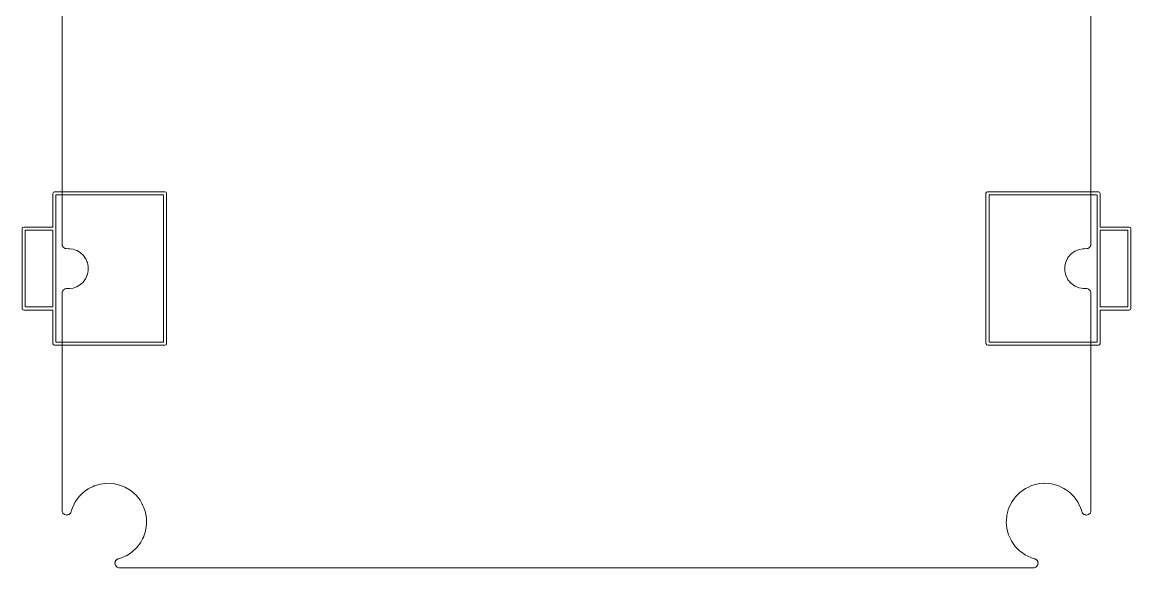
# Model space of a CAD drawing. Extents: x 252.9 to 289.1, y 157.4 to 202.9.
# Drawn here: x 252.95 to 289.05, y 157.45 to 175.23 of the extents above; entities that cross this region are included whole.
import ezdxf

# ---------------------------------------------------------------- set-up
doc = ezdxf.new("R2010")
doc.units = 0
doc.layers.add('BLACK', color=7, linetype='CONTINUOUS', lineweight=5, true_color=0xffffff)

msp = doc.modelspace()

# ---------------------------------------------------------------- linework, layer by layer
at = {"layer": 'BLACK', "linetype": 'CONTINUOUS'}
for p, q in [((287.75, 192.40157), (287.75, 167.99844)), ((254.25, 167.99844), (254.25, 186.815)), ((253.95, 169.65), (253.964645, 169.685355)), ((253.964645, 169.685355), (254, 169.7)), ((254, 169.7), (257.6, 169.7)), ((257.6, 169.7), (257.635355, 169.685355)), ((257.635355, 169.685355), (257.65, 169.65)), ((284.333447, 169.655913), (284.348092, 169.691268)), ((284.348092, 169.691268), (284.383447, 169.705913)), ((284.383447, 169.705913), (287.983447, 169.705913)), ((288, 169.7), (288.035355, 169.685355)), ((288.035355, 169.685355), (288.05, 169.65)), ((253.95, 168.55), (253.95, 169.65)), ((254.05, 169.6), (254.05, 164.8)), ((257.55, 169.6), (254.05, 169.6)), ((257.55, 164.8), (257.55, 169.6)), ((257.65, 169.65), (257.65, 164.75)), ((284.333447, 164.755913), (284.333447, 169.655913)), ((284.433447, 169.605913), (284.433447, 164.805913)), ((287.933447, 169.605913), (284.433447, 169.605913)), ((287.95, 164.8), (287.95, 169.6)), ((288.05, 169.65), (288.05, 168.55)), ((254.25, 167.99844), (254.25, 168.90001)), ((287.75, 168.90001), (287.75, 167.99844)), ((252.95, 168.5), (252.964645, 168.535355)), ((252.95, 165.9), (252.95, 168.5)), ((252.964645, 168.535355), (253, 168.55)), ((253, 168.55), (253.95, 168.55)), ((253.05, 168.45), (253.05, 167.82271)), ((253.95, 168.45), (253.05, 168.45)), ((253.95, 165.95), (253.95, 168.45)), ((288.05, 168.55), (289, 168.55)), ((288.05, 168.45), (288.05, 165.95)), ((288.95, 168.45), (288.05, 168.45)), ((288.95, 167.82271), (288.95, 168.45)), ((289, 168.55), (289.035355, 168.535355)), ((289.035355, 168.535355), (289.05, 168.5)), ((289.05, 168.5), (289.05, 165.9)), ((254.254534, 167.981517), (254.25, 167.99844)), ((254.254534, 167.981517), (254.25, 167.99844)), ((254.256133, 167.955987), (254.254534, 167.981517)), ((254.256133, 167.955987), (254.254534, 167.981517)), ((254.266166, 167.938106), (254.256133, 167.955987)), ((254.266166, 167.938106), (254.256133, 167.955987)), ((254.270096, 167.92344), (254.266166, 167.938106)), ((254.270096, 167.92344), (254.266166, 167.938106)), ((254.279893, 167.913642), (254.270096, 167.92344)), ((254.279893, 167.913642), (254.270096, 167.92344)), ((254.2888, 167.89777), (254.279893, 167.913642)), ((254.2888, 167.89777), (254.279893, 167.913642)), ((254.312013, 167.881522), (254.2888, 167.89777)), ((254.312013, 167.881522), (254.2888, 167.89777)), ((254.325, 167.868536), (254.312013, 167.881522)), ((254.325, 167.868536), (254.312013, 167.881522)), ((254.334021, 167.866118), (254.325, 167.868536)), ((254.334021, 167.866118), (254.325, 167.868536)), ((254.343491, 167.859491), (254.334021, 167.866118)), ((254.343491, 167.859491), (254.334021, 167.866118)), ((287.665978, 167.866118), (287.656509, 167.859491)), ((287.665978, 167.866118), (287.656509, 167.859491)), ((287.675, 167.868536), (287.665978, 167.866118)), ((287.675, 167.868536), (287.665978, 167.866118)), ((287.687986, 167.881522), (287.675, 167.868536)), ((287.687986, 167.881522), (287.675, 167.868536)), ((287.7112, 167.89777), (287.687986, 167.881522)), ((287.7112, 167.89777), (287.687986, 167.881522)), ((287.720106, 167.913642), (287.7112, 167.89777)), ((287.720106, 167.913642), (287.7112, 167.89777)), ((287.729904, 167.92344), (287.720106, 167.913642)), ((287.729904, 167.92344), (287.720106, 167.913642)), ((287.733833, 167.938106), (287.729904, 167.92344)), ((287.733833, 167.938106), (287.729904, 167.92344)), ((287.743867, 167.955987), (287.733833, 167.938106)), ((287.743867, 167.955987), (287.733833, 167.938106)), ((287.745465, 167.981517), (287.743867, 167.955987)), ((287.745465, 167.981517), (287.743867, 167.955987)), ((287.75, 167.99844), (287.745465, 167.981517)), ((287.75, 167.99844), (287.745465, 167.981517)), ((253.05, 167.82271), (253.05, 166.577289)), ((253.05, 167.681289), (253.05, 167.25)), ((254.382573, 167.853109), (254.343491, 167.859491)), ((254.382573, 167.853109), (254.343491, 167.859491)), ((254.4, 167.84844), (254.382573, 167.853109)), ((254.4, 167.84844), (254.382573, 167.853109)), ((254.404229, 167.849573), (254.4, 167.84844)), ((254.404229, 167.849573), (254.4, 167.84844)), ((254.409375, 167.848733), (254.404229, 167.849573)), ((254.409375, 167.848733), (254.404229, 167.849573)), ((254.464077, 167.852117), (254.409375, 167.848733)), ((254.464077, 167.852117), (254.409375, 167.848733)), ((254.47325, 167.84966), (254.464077, 167.852117)), ((254.47325, 167.84966), (254.464077, 167.852117)), ((254.498168, 167.84966), (254.47325, 167.84966)), ((254.498168, 167.84966), (254.47325, 167.84966)), ((254.607658, 167.834049), (254.498168, 167.84966)), ((254.607658, 167.834049), (254.498168, 167.84966)), ((254.721001, 167.793214), (254.607658, 167.834049)), ((254.721001, 167.793214), (254.607658, 167.834049)), ((254.72449, 167.789726), (254.721001, 167.793214)), ((254.72449, 167.789726), (254.721001, 167.793214)), ((254.737144, 167.786335), (254.72449, 167.789726)), ((254.737144, 167.786335), (254.72449, 167.789726)), ((254.846465, 167.719317), (254.737144, 167.786335)), ((254.846465, 167.719317), (254.737144, 167.786335)), ((254.943522, 167.628147), (254.846465, 167.719317)), ((254.943522, 167.628147), (254.846465, 167.719317)), ((255.011191, 167.531841), (254.943522, 167.628147)), ((255.011191, 167.531841), (254.943522, 167.628147)), ((255.013116, 167.52466), (255.011191, 167.531841)), ((255.013116, 167.52466), (255.011191, 167.531841)), ((255.02122, 167.516555), (255.013116, 167.52466)), ((255.02122, 167.516555), (255.013116, 167.52466)), ((255.06958, 167.404778), (255.02122, 167.516555)), ((255.06958, 167.404778), (255.02122, 167.516555)), ((286.984599, 167.522365), (286.935536, 167.424976)), ((286.984599, 167.522365), (286.935536, 167.424976)), ((286.986894, 167.52466), (286.984599, 167.522365)), ((286.986894, 167.52466), (286.984599, 167.522365)), ((286.988187, 167.529488), (286.986894, 167.52466)), ((286.988187, 167.529488), (286.986894, 167.52466)), ((287.003794, 167.560466), (286.988187, 167.529488)), ((287.003794, 167.560466), (286.988187, 167.529488)), ((287.097862, 167.672148), (287.003794, 167.560466)), ((287.097862, 167.672148), (287.003794, 167.560466)), ((287.104888, 167.679174), (287.097862, 167.672148)), ((287.104888, 167.679174), (287.097862, 167.672148)), ((287.224376, 167.767668), (287.104888, 167.679174)), ((287.224376, 167.767668), (287.104888, 167.679174)), ((287.364458, 167.827576), (287.224376, 167.767668)), ((287.364458, 167.827576), (287.224376, 167.767668)), ((287.492499, 167.84966), (287.364458, 167.827576)), ((287.492499, 167.84966), (287.364458, 167.827576)), ((287.52676, 167.84966), (287.492499, 167.84966)), ((287.52676, 167.84966), (287.492499, 167.84966)), ((287.536003, 167.852136), (287.52676, 167.84966)), ((287.536003, 167.852136), (287.52676, 167.84966)), ((287.590625, 167.848733), (287.536003, 167.852136)), ((287.590625, 167.848733), (287.536003, 167.852136)), ((287.595479, 167.849525), (287.590625, 167.848733)), ((287.595479, 167.849525), (287.590625, 167.848733)), ((287.59942, 167.84847), (287.595479, 167.849525)), ((287.59942, 167.84847), (287.595479, 167.849525)), ((287.599654, 167.848532), (287.59942, 167.84847)), ((287.599654, 167.848532), (287.59942, 167.84847)), ((287.6, 167.84844), (287.599654, 167.848532)), ((287.6, 167.84844), (287.599654, 167.848532)), ((287.617426, 167.853109), (287.6, 167.84844)), ((287.617426, 167.853109), (287.6, 167.84844)), ((287.656509, 167.859491), (287.617426, 167.853109)), ((287.656509, 167.859491), (287.617426, 167.853109)), ((288.95, 166.577289), (288.95, 167.82271)), ((288.95, 167.25), (288.95, 167.681289)), ((253.05, 167.15), (253.05, 166.71871)), ((255.069586, 167.40476), (255.06958, 167.404778)), ((255.069586, 167.40476), (255.06958, 167.404778)), ((255.069591, 167.404754), (255.069586, 167.40476)), ((255.069591, 167.404754), (255.069586, 167.40476)), ((255.072956, 167.396978), (255.069591, 167.404754)), ((255.072956, 167.396978), (255.069591, 167.404754)), ((255.099955, 167.266581), (255.072956, 167.396978)), ((255.099955, 167.266581), (255.072956, 167.396978)), ((255.099951, 167.133419), (255.1, 167.2)), ((255.099951, 167.133419), (255.1, 167.2)), ((255.100003, 167.200017), (255.099955, 167.266581)), ((255.100003, 167.200017), (255.099955, 167.266581)), ((255.1, 167.2), (255.100003, 167.200017)), ((255.1, 167.2), (255.100003, 167.200017)), ((286.934184, 167.419934), (286.90002, 167.276177)), ((286.934184, 167.419934), (286.90002, 167.276177)), ((286.90002, 167.276177), (286.90002, 167.123823)), ((286.90002, 167.276177), (286.90002, 167.123823)), ((286.935536, 167.424976), (286.934184, 167.419934)), ((286.935536, 167.424976), (286.934184, 167.419934)), ((288.95, 166.71871), (288.95, 167.15)), ((254.943519, 166.771856), (255.010854, 166.867686)), ((254.943519, 166.771856), (255.010854, 166.867686)), ((255.010854, 166.867686), (255.012726, 166.87467)), ((255.010854, 166.867686), (255.012726, 166.87467)), ((255.012726, 166.87467), (255.020998, 166.882942)), ((255.012726, 166.87467), (255.020998, 166.882942)), ((255.020998, 166.882942), (255.069581, 166.995234)), ((255.020998, 166.882942), (255.069581, 166.995234)), ((255.069581, 166.995234), (255.069586, 166.99525)), ((255.069581, 166.995234), (255.069586, 166.99525)), ((255.069586, 166.99525), (255.06959, 166.995254)), ((255.069586, 166.99525), (255.06959, 166.995254)), ((255.06959, 166.995254), (255.072952, 167.003024)), ((255.06959, 166.995254), (255.072952, 167.003024)), ((255.072952, 167.003024), (255.099951, 167.133419)), ((255.072952, 167.003024), (255.099951, 167.133419)), ((286.90002, 167.123823), (286.934184, 166.980065)), ((286.90002, 167.123823), (286.934184, 166.980065)), ((286.934184, 166.980065), (286.935536, 166.975023)), ((286.934184, 166.980065), (286.935536, 166.975023)), ((286.935536, 166.975023), (286.984883, 166.87707)), ((286.935536, 166.975023), (286.984883, 166.87707)), ((286.984883, 166.87707), (286.987284, 166.87467)), ((286.984883, 166.87707), (286.987284, 166.87467)), ((286.987284, 166.87467), (286.988637, 166.869619)), ((286.987284, 166.87467), (286.988637, 166.869619)), ((286.988637, 166.869619), (287.003794, 166.839534)), ((286.988637, 166.869619), (287.003794, 166.839534)), ((287.003794, 166.839534), (287.097382, 166.728421)), ((287.003794, 166.839534), (287.097382, 166.728421)), ((253.05, 166.577289), (253.05, 165.95)), ((254.254535, 166.418495), (254.256133, 166.444013)), ((254.254535, 166.418495), (254.256133, 166.444013)), ((254.256133, 166.444013), (254.266161, 166.461884)), ((254.256133, 166.444013), (254.266161, 166.461884)), ((254.266161, 166.461884), (254.270096, 166.47657)), ((254.266161, 166.461884), (254.270096, 166.47657)), ((254.270096, 166.47657), (254.279906, 166.48638)), ((254.270096, 166.47657), (254.279906, 166.48638)), ((254.279906, 166.48638), (254.2888, 166.50223)), ((254.279906, 166.48638), (254.2888, 166.50223)), ((254.2888, 166.50223), (254.31198, 166.518454)), ((254.2888, 166.50223), (254.31198, 166.518454)), ((254.31198, 166.518454), (254.325, 166.531474)), ((254.31198, 166.518454), (254.325, 166.531474)), ((254.325, 166.531474), (254.334044, 166.533897)), ((254.325, 166.531474), (254.334044, 166.533897)), ((254.334044, 166.533897), (254.343491, 166.540509)), ((254.334044, 166.533897), (254.343491, 166.540509)), ((254.343491, 166.540509), (254.382478, 166.546875)), ((254.343491, 166.540509), (254.382478, 166.546875)), ((254.382478, 166.546875), (254.4, 166.55157)), ((254.382478, 166.546875), (254.4, 166.55157)), ((254.4, 166.55157), (254.404252, 166.55043)), ((254.4, 166.55157), (254.404252, 166.55043)), ((254.404252, 166.55043), (254.409375, 166.551267)), ((254.404252, 166.55043), (254.409375, 166.551267)), ((254.409375, 166.551267), (254.409375, 166.551271)), ((254.409375, 166.551271), (254.435249, 166.54967)), ((254.409375, 166.551267), (254.409375, 166.551271)), ((254.409375, 166.551271), (254.435249, 166.54967)), ((254.435249, 166.54967), (254.49344, 166.54967)), ((254.435249, 166.54967), (254.49344, 166.54967)), ((254.49344, 166.54967), (254.607657, 166.565955)), ((254.49344, 166.54967), (254.607657, 166.565955)), ((254.607657, 166.565955), (254.720991, 166.606785)), ((254.607657, 166.565955), (254.720991, 166.606785)), ((254.720991, 166.606785), (254.72449, 166.610284)), ((254.720991, 166.606785), (254.72449, 166.610284)), ((254.72449, 166.610284), (254.737161, 166.613679)), ((254.72449, 166.610284), (254.737161, 166.613679)), ((254.737161, 166.613679), (254.846462, 166.680686)), ((254.737161, 166.613679), (254.846462, 166.680686)), ((254.846462, 166.680686), (254.943519, 166.771856)), ((254.846462, 166.680686), (254.943519, 166.771856)), ((287.097382, 166.728421), (287.105235, 166.720568)), ((287.097382, 166.728421), (287.105235, 166.720568)), ((287.105235, 166.720568), (287.224376, 166.632332)), ((287.105235, 166.720568), (287.224376, 166.632332)), ((287.224376, 166.632332), (287.364458, 166.572424)), ((287.224376, 166.632332), (287.364458, 166.572424)), ((287.364458, 166.572424), (287.496384, 166.54967)), ((287.364458, 166.572424), (287.496384, 166.54967)), ((287.496384, 166.54967), (287.564998, 166.54967)), ((287.496384, 166.54967), (287.564998, 166.54967)), ((287.564998, 166.54967), (287.590625, 166.551267)), ((287.564998, 166.54967), (287.590625, 166.551267)), ((287.590625, 166.551267), (287.595479, 166.550474)), ((287.590625, 166.551267), (287.595479, 166.550474)), ((287.595479, 166.550474), (287.59942, 166.55153)), ((287.595479, 166.550474), (287.59942, 166.55153)), ((287.59942, 166.55153), (287.599635, 166.551472)), ((287.59942, 166.55153), (287.599635, 166.551472)), ((287.599635, 166.551472), (287.6, 166.55157)), ((287.599635, 166.551472), (287.6, 166.55157)), ((287.6, 166.55157), (287.617521, 166.546875)), ((287.6, 166.55157), (287.617521, 166.546875)), ((287.617521, 166.546875), (287.656509, 166.540509)), ((287.617521, 166.546875), (287.656509, 166.540509)), ((287.656509, 166.540509), (287.665955, 166.533897)), ((287.656509, 166.540509), (287.665955, 166.533897)), ((287.665955, 166.533897), (287.675, 166.531474)), ((287.665955, 166.533897), (287.675, 166.531474)), ((287.675, 166.531474), (287.688019, 166.518454)), ((287.675, 166.531474), (287.688019, 166.518454)), ((287.688019, 166.518454), (287.7112, 166.50223)), ((287.688019, 166.518454), (287.7112, 166.50223)), ((287.7112, 166.50223), (287.720093, 166.48638)), ((287.7112, 166.50223), (287.720093, 166.48638)), ((287.720093, 166.48638), (287.729904, 166.47657)), ((287.720093, 166.48638), (287.729904, 166.47657)), ((287.729904, 166.47657), (287.733838, 166.461884)), ((287.729904, 166.47657), (287.733838, 166.461884)), ((287.733838, 166.461884), (287.743867, 166.444013)), ((287.733838, 166.461884), (287.743867, 166.444013)), ((287.743867, 166.444013), (287.745464, 166.418495)), ((287.743867, 166.444013), (287.745464, 166.418495)), ((288.95, 165.95), (288.95, 166.577289)), ((254.25, 166.40157), (254.254535, 166.418495)), ((254.25, 166.40157), (254.254535, 166.418495)), ((254.25, 165.5), (254.25, 166.40157)), ((254.25, 159.32081), (254.25, 166.40157)), ((287.745464, 166.418495), (287.75, 166.40157)), ((287.745464, 166.418495), (287.75, 166.40157)), ((287.75, 166.40157), (287.75, 165.5)), ((287.75, 166.40157), (287.75, 159.32081)), ((252.964645, 165.864645), (252.95, 165.9)), ((253, 165.85), (252.964645, 165.864645)), ((253.95, 165.85), (253, 165.85)), ((253.05, 165.95), (253.95, 165.95)), ((253.95, 164.75), (253.95, 165.85)), ((288.05, 165.95), (288.95, 165.95)), ((289, 165.85), (288.05, 165.85)), ((288.05, 165.85), (288.05, 164.75)), ((289.035355, 165.864645), (289, 165.85)), ((289.05, 165.9), (289.035355, 165.864645)), ((253.964645, 164.714645), (253.95, 164.75)), ((254, 164.7), (253.964645, 164.714645)), ((257.6, 164.7), (254, 164.7)), ((254.05, 164.8), (257.55, 164.8)), ((257.635355, 164.714645), (257.6, 164.7)), ((257.65, 164.75), (257.635355, 164.714645)), ((284.348092, 164.720558), (284.333447, 164.755913)), ((284.383447, 164.705913), (284.348092, 164.720558)), ((284.364645, 164.714645), (284.35, 164.75)), ((284.4, 164.7), (284.364645, 164.714645)), ((288, 164.7), (284.4, 164.7)), ((284.45, 164.8), (287.95, 164.8)), ((288.035355, 164.714645), (288, 164.7)), ((288.05, 164.75), (288.035355, 164.714645)), ((254.25, 159.32081), (254.25, 163.6)), ((287.75, 163.6), (287.75, 159.32081)), ((255.06953, 160.000607), (254.931193, 159.90046)), ((255.07449, 160.001936), (255.06953, 160.000607)), ((255.082681, 160.010127), (255.07449, 160.001936)), ((255.102756, 160.02466), (255.082681, 160.010127)), ((255.265973, 160.105034), (255.102756, 160.02466)), ((255.27449, 160.107316), (255.265973, 160.105034)), ((255.278256, 160.111082), (255.27449, 160.107316)), ((255.292767, 160.118228), (255.278256, 160.111082)), ((255.495812, 160.178498), (255.292767, 160.118228)), ((255.706101, 160.203751), (255.495812, 160.178498)), ((255.917642, 160.193267), (255.706101, 160.203751)), ((256.122751, 160.147714), (255.917642, 160.193267)), ((256.12449, 160.145976), (256.122751, 160.147714)), ((256.134015, 160.143423), (256.12449, 160.145976)), ((256.300375, 160.07551), (256.134015, 160.143423)), ((256.30611, 160.069776), (256.300375, 160.07551)), ((256.318308, 160.066507), (256.30611, 160.069776)), ((256.32449, 160.060326), (256.318308, 160.066507)), ((256.337149, 160.056933), (256.32449, 160.060326)), ((256.500325, 159.955401), (256.337149, 160.056933)), ((256.515205, 159.9422), (256.500325, 159.955401)), ((256.52449, 159.932916), (256.515205, 159.9422)), ((256.526182, 159.932462), (256.52449, 159.932916)), ((256.658767, 159.814847), (256.526182, 159.932462)), ((285.472563, 159.931585), (285.443194, 159.910998)), ((285.472563, 159.931585), (285.443194, 159.910998)), ((285.47443, 159.932086), (285.472563, 159.931585)), ((285.47443, 159.932086), (285.472563, 159.931585)), ((285.477132, 159.934788), (285.47443, 159.932086)), ((285.477132, 159.934788), (285.47443, 159.932086)), ((285.62176, 160.036171), (285.477132, 159.934788)), ((285.62176, 160.036171), (285.477132, 159.934788)), ((285.669207, 160.058356), (285.62176, 160.036171)), ((285.669207, 160.058356), (285.62176, 160.036171)), ((285.67443, 160.059756), (285.669207, 160.058356)), ((285.67443, 160.059756), (285.669207, 160.058356)), ((285.676388, 160.061714), (285.67443, 160.059756)), ((285.676388, 160.061714), (285.67443, 160.059756)), ((285.693279, 160.069612), (285.676388, 160.061714)), ((285.693279, 160.069612), (285.676388, 160.061714)), ((285.69389, 160.069776), (285.693279, 160.069612)), ((285.69389, 160.069776), (285.693279, 160.069612)), ((285.694118, 160.070004), (285.69389, 160.069776)), ((285.694118, 160.070004), (285.69389, 160.069776)), ((285.819301, 160.128538), (285.694118, 160.070004)), ((285.819301, 160.128538), (285.694118, 160.070004)), ((286.029851, 160.185309), (285.819301, 160.128538)), ((286.029851, 160.185309), (285.819301, 160.128538)), ((286.195479, 160.200148), (286.029851, 160.185309)), ((286.195479, 160.200148), (286.029851, 160.185309)), ((286.19943, 160.19909), (286.195479, 160.200148)), ((286.19943, 160.19909), (286.195479, 160.200148)), ((286.207349, 160.201212), (286.19943, 160.19909)), ((286.207349, 160.201212), (286.19943, 160.19909)), ((286.24705, 160.204769), (286.207349, 160.201212)), ((286.24705, 160.204769), (286.207349, 160.201212)), ((286.464338, 160.18633), (286.24705, 160.204769)), ((286.464338, 160.18633), (286.24705, 160.204769)), ((286.675152, 160.13055), (286.464338, 160.18633)), ((286.675152, 160.13055), (286.464338, 160.18633)), ((286.724422, 160.107793), (286.675152, 160.13055)), ((286.724422, 160.107793), (286.675152, 160.13055)), ((286.72443, 160.107786), (286.724422, 160.107793)), ((286.72443, 160.107786), (286.724422, 160.107793)), ((286.724452, 160.10778), (286.72443, 160.107786)), ((286.724452, 160.10778), (286.72443, 160.107786)), ((286.805591, 160.070304), (286.724452, 160.10778)), ((286.805591, 160.070304), (286.724452, 160.10778)), ((286.80612, 160.069776), (286.805591, 160.070304)), ((286.80612, 160.069776), (286.805591, 160.070304)), ((286.807587, 160.069382), (286.80612, 160.069776)), ((286.807587, 160.069382), (286.80612, 160.069776)), ((286.873126, 160.039113), (286.807587, 160.069382)), ((286.873126, 160.039113), (286.807587, 160.069382)), ((286.921548, 160.005507), (286.873126, 160.039113)), ((286.921548, 160.005507), (286.873126, 160.039113)), ((286.92443, 160.002626), (286.921548, 160.005507)), ((286.92443, 160.002626), (286.921548, 160.005507)), ((286.926499, 160.002071), (286.92443, 160.002626)), ((286.926499, 160.002071), (286.92443, 160.002626)), ((287.052278, 159.914781), (286.926499, 160.002071)), ((287.052278, 159.914781), (286.926499, 160.002071)), ((254.662309, 159.575097), (254.641147, 159.529806)), ((254.763217, 159.720673), (254.662309, 159.575097)), ((254.767224, 159.72468), (254.763217, 159.720673)), ((254.767998, 159.72757), (254.767224, 159.72468)), ((254.782969, 159.749168), (254.767998, 159.72757)), ((254.931193, 159.90046), (254.782969, 159.749168)), ((256.791306, 159.649642), (256.658767, 159.814847)), ((256.859757, 159.526427), (256.791306, 159.649642)), ((285.163825, 159.578232), (285.141101, 159.529633)), ((285.163825, 159.578232), (285.141101, 159.529633)), ((285.264719, 159.722165), (285.163825, 159.578232)), ((285.264719, 159.722165), (285.163825, 159.578232)), ((285.267234, 159.72468), (285.264719, 159.722165)), ((285.267234, 159.72468), (285.264719, 159.722165)), ((285.267699, 159.726416), (285.267234, 159.72468)), ((285.267699, 159.726416), (285.267234, 159.72468)), ((285.288997, 159.756799), (285.267699, 159.726416)), ((285.288997, 159.756799), (285.267699, 159.726416)), ((285.443194, 159.910998), (285.288997, 159.756799)), ((285.443194, 159.910998), (285.288997, 159.756799)), ((287.207199, 159.761309), (287.052278, 159.914781)), ((287.207199, 159.761309), (287.052278, 159.914781)), ((287.232558, 159.725491), (287.207199, 159.761309)), ((287.232558, 159.725491), (287.207199, 159.761309)), ((287.232776, 159.72468), (287.232558, 159.725491)), ((287.232776, 159.72468), (287.232558, 159.725491)), ((287.233998, 159.723457), (287.232776, 159.72468)), ((287.233998, 159.723457), (287.232776, 159.72468)), ((287.333209, 159.583333), (287.233998, 159.723457)), ((287.333209, 159.583333), (287.233998, 159.723457)), ((287.359254, 159.528306), (287.333209, 159.583333)), ((287.359254, 159.528306), (287.333209, 159.583333)), ((254.253113, 159.30919), (254.25, 159.32081)), ((254.253113, 159.30919), (254.25, 159.32081)), ((254.252443, 159.293847), (254.253113, 159.30919)), ((254.252443, 159.293847), (254.253113, 159.30919)), ((254.265186, 159.264133), (254.252443, 159.293847)), ((254.265186, 159.264133), (254.252443, 159.293847)), ((254.270096, 159.24581), (254.265186, 159.264133)), ((254.270096, 159.24581), (254.265186, 159.264133)), ((254.275258, 159.240647), (254.270096, 159.24581)), ((254.275258, 159.240647), (254.270096, 159.24581)), ((254.278755, 159.232495), (254.275258, 159.240647)), ((254.278755, 159.232495), (254.275258, 159.240647)), ((254.315003, 159.200902), (254.278755, 159.232495)), ((254.315003, 159.200902), (254.278755, 159.232495)), ((254.488302, 159.204208), (254.475, 159.190906)), ((254.488302, 159.204208), (254.475, 159.190906)), ((254.513081, 159.222257), (254.488302, 159.204208)), ((254.513081, 159.222257), (254.488302, 159.204208)), ((254.520872, 159.236778), (254.513081, 159.222257)), ((254.520872, 159.236778), (254.513081, 159.222257)), ((254.529904, 159.24581), (254.520872, 159.236778)), ((254.52101, 159.236916), (254.520872, 159.236778)), ((254.534079, 159.261391), (254.529904, 159.24581)), ((254.544643, 159.28108), (254.534079, 159.261391)), ((254.572652, 159.383209), (254.544643, 159.28108)), ((254.637856, 159.522762), (254.572652, 159.383209)), ((254.639774, 159.52468), (254.637856, 159.522762)), ((254.641147, 159.529806), (254.639774, 159.52468)), ((256.860226, 159.52468), (256.859757, 159.526427)), ((256.861356, 159.523549), (256.860226, 159.52468)), ((256.868423, 159.510829), (256.861356, 159.523549)), ((256.869586, 159.50649), (256.868423, 159.510829)), ((256.872394, 159.503681), (256.869586, 159.50649)), ((256.894165, 159.464494), (256.872394, 159.503681)), ((256.964411, 159.264682), (256.894165, 159.464494)), ((257.000041, 159.0559), (256.964411, 159.264682)), ((285.071459, 159.380691), (285.01469, 159.170141)), ((285.071459, 159.380691), (285.01469, 159.170141)), ((285.129222, 159.504228), (285.071459, 159.380691)), ((285.129222, 159.504228), (285.071459, 159.380691)), ((285.129334, 159.50434), (285.129222, 159.504228)), ((285.129334, 159.50434), (285.129222, 159.504228)), ((285.129413, 159.504637), (285.129334, 159.50434)), ((285.129413, 159.504637), (285.129334, 159.50434)), ((285.137916, 159.522822), (285.129413, 159.504637)), ((285.137916, 159.522822), (285.129413, 159.504637)), ((285.139774, 159.52468), (285.137916, 159.522822)), ((285.139774, 159.52468), (285.137916, 159.522822)), ((285.141101, 159.529633), (285.139774, 159.52468)), ((285.141101, 159.529633), (285.139774, 159.52468)), ((287.360226, 159.52468), (287.359254, 159.528306)), ((287.360226, 159.52468), (287.359254, 159.528306)), ((287.361639, 159.523266), (287.360226, 159.52468)), ((287.361639, 159.523266), (287.360226, 159.52468)), ((287.426503, 159.386228), (287.361639, 159.523266)), ((287.426503, 159.386228), (287.361639, 159.523266)), ((287.455354, 159.28108), (287.426503, 159.386228)), ((287.455354, 159.28108), (287.426503, 159.386228)), ((287.455357, 159.28108), (287.455354, 159.28108)), ((287.455357, 159.28108), (287.455354, 159.28108)), ((287.465881, 159.261466), (287.455357, 159.28108)), ((287.465881, 159.261466), (287.455357, 159.28108)), ((287.469516, 159.2479), (287.465881, 159.261466)), ((287.469516, 159.2479), (287.465881, 159.261466)), ((287.469543, 159.247872), (287.469516, 159.2479)), ((287.469543, 159.247872), (287.469516, 159.2479)), ((287.470096, 159.24581), (287.469543, 159.247872)), ((287.470096, 159.24581), (287.469543, 159.247872)), ((287.479127, 159.236778), (287.470096, 159.24581)), ((287.479127, 159.236778), (287.470096, 159.24581)), ((287.486919, 159.222257), (287.479127, 159.236778)), ((287.486919, 159.222257), (287.479127, 159.236778)), ((287.511697, 159.204208), (287.486919, 159.222257)), ((287.511697, 159.204208), (287.486919, 159.222257)), ((287.525, 159.190906), (287.511697, 159.204208)), ((287.525, 159.190906), (287.511697, 159.204208)), ((287.721245, 159.232495), (287.684996, 159.200902)), ((287.721245, 159.232495), (287.684996, 159.200902)), ((287.724741, 159.240647), (287.721245, 159.232495)), ((287.724741, 159.240647), (287.721245, 159.232495)), ((287.729904, 159.24581), (287.724741, 159.240647)), ((287.729904, 159.24581), (287.724741, 159.240647)), ((287.734813, 159.264133), (287.729904, 159.24581)), ((287.734813, 159.264133), (287.729904, 159.24581)), ((287.747557, 159.293847), (287.734813, 159.264133)), ((287.747557, 159.293847), (287.734813, 159.264133)), ((287.75, 159.32081), (287.746886, 159.30919)), ((287.75, 159.32081), (287.746886, 159.30919)), ((287.746886, 159.30919), (287.747557, 159.293847)), ((287.746886, 159.30919), (287.747557, 159.293847)), ((254.325, 159.190906), (254.315003, 159.200902)), ((254.325, 159.190906), (254.315003, 159.200902)), ((254.327127, 159.190336), (254.325, 159.190906)), ((254.327127, 159.190336), (254.325, 159.190906)), ((254.32908, 159.188634), (254.327127, 159.190336)), ((254.32908, 159.188634), (254.327127, 159.190336)), ((254.393453, 159.170953), (254.32908, 159.188634)), ((254.393453, 159.170953), (254.32908, 159.188634)), ((254.397028, 159.171606), (254.393453, 159.170953)), ((254.397028, 159.171606), (254.393453, 159.170953)), ((254.4, 159.17081), (254.397028, 159.171606)), ((254.4, 159.17081), (254.397028, 159.171606)), ((254.415718, 159.175021), (254.4, 159.17081)), ((254.415718, 159.175021), (254.4, 159.17081)), ((254.459121, 159.182953), (254.415718, 159.175021)), ((254.459121, 159.182953), (254.415718, 159.175021)), ((254.467152, 159.188803), (254.459121, 159.182953)), ((254.467152, 159.188803), (254.459121, 159.182953)), ((254.475, 159.190906), (254.467152, 159.188803)), ((254.475, 159.190906), (254.467152, 159.188803)), ((256.992071, 158.800282), (256.999912, 158.848005)), ((256.99912, 158.99968), (257.00002, 159.00304)), ((257.000017, 158.996328), (256.99912, 158.99968)), ((256.999912, 158.848005), (257, 158.95)), ((257, 158.95), (257.000017, 158.996328)), ((257.00002, 159.00304), (257.000041, 159.0559)), ((284.998684, 158.991484), (284.995231, 158.952941)), ((284.998684, 158.991484), (284.995231, 158.952941)), ((284.995231, 158.952941), (285.013671, 158.735653)), ((284.995231, 158.952941), (285.013671, 158.735653)), ((285.00088, 158.99968), (284.998684, 158.991484)), ((285.00088, 158.99968), (284.998684, 158.991484)), ((285.01469, 159.170141), (284.999784, 159.003768)), ((285.01469, 159.170141), (284.999784, 159.003768)), ((284.999784, 159.003768), (285.00088, 158.99968)), ((284.999784, 159.003768), (285.00088, 158.99968)), ((287.532847, 159.188803), (287.525, 159.190906)), ((287.532847, 159.188803), (287.525, 159.190906)), ((287.540879, 159.182953), (287.532847, 159.188803)), ((287.540879, 159.182953), (287.532847, 159.188803)), ((287.584281, 159.175021), (287.540879, 159.182953)), ((287.584281, 159.175021), (287.540879, 159.182953)), ((287.6, 159.17081), (287.584281, 159.175021)), ((287.6, 159.17081), (287.584281, 159.175021)), ((287.602971, 159.171606), (287.6, 159.17081)), ((287.602971, 159.171606), (287.6, 159.17081)), ((287.606547, 159.170953), (287.602971, 159.171606)), ((287.606547, 159.170953), (287.602971, 159.171606)), ((287.67092, 159.188634), (287.606547, 159.170953)), ((287.67092, 159.188634), (287.606547, 159.170953)), ((287.672872, 159.190336), (287.67092, 159.188634)), ((287.672872, 159.190336), (287.67092, 159.188634)), ((287.675, 159.190906), (287.672872, 159.190336)), ((287.675, 159.190906), (287.672872, 159.190336)), ((287.684996, 159.200902), (287.675, 159.190906)), ((287.684996, 159.200902), (287.675, 159.190906)), ((256.90943, 158.476714), (256.966841, 158.646714)), ((256.966841, 158.646714), (256.991948, 158.799535)), ((256.99191, 158.79968), (256.992071, 158.800282)), ((256.991948, 158.799535), (256.99191, 158.79968)), ((285.013671, 158.735653), (285.069453, 158.524839)), ((285.013671, 158.735653), (285.069453, 158.524839)), ((285.069453, 158.524839), (285.128931, 158.396062)), ((285.069453, 158.524839), (285.128931, 158.396062)), ((256.682161, 158.111096), (256.799445, 158.264938)), ((256.799445, 158.264938), (256.802056, 158.27468)), ((256.802056, 158.27468), (256.811666, 158.28429)), ((256.811666, 158.28429), (256.869453, 158.393014)), ((256.869453, 158.393014), (256.869586, 158.39351)), ((256.869586, 158.39351), (256.869864, 158.393788)), ((256.869864, 158.393788), (256.901573, 158.453447)), ((256.901573, 158.453447), (256.90222, 158.455363)), ((256.90222, 158.455363), (256.907396, 158.47468)), ((256.907396, 158.47468), (256.90943, 158.476714)), ((285.128931, 158.396062), (285.129334, 158.39566)), ((285.128931, 158.396062), (285.129334, 158.39566)), ((285.129334, 158.39566), (285.129633, 158.394542)), ((285.129334, 158.39566), (285.129633, 158.394542)), ((285.129633, 158.394542), (285.160891, 158.326867)), ((285.129633, 158.394542), (285.160891, 158.326867)), ((285.160891, 158.326867), (285.195194, 158.277439)), ((285.160891, 158.326867), (285.195194, 158.277439)), ((285.195194, 158.277439), (285.197954, 158.27468)), ((285.195194, 158.277439), (285.197954, 158.27468)), ((285.197954, 158.27468), (285.198485, 158.272697)), ((285.197954, 158.27468), (285.198485, 158.272697)), ((285.198485, 158.272697), (285.285225, 158.147715)), ((285.198485, 158.272697), (285.285225, 158.147715)), ((285.285225, 158.147715), (285.438697, 157.992795)), ((285.285225, 158.147715), (285.438697, 157.992795)), ((256.081072, 157.744641), (256.179401, 157.771739)), ((256.179401, 157.771739), (256.322201, 157.837385)), ((256.322201, 157.837385), (256.32449, 157.839674)), ((256.32449, 157.839674), (256.330938, 157.841401)), ((256.330938, 157.841401), (256.364745, 157.856943)), ((256.364745, 157.856943), (256.517369, 157.959963)), ((256.517369, 157.959963), (256.52449, 157.967084)), ((256.52449, 157.967084), (256.530174, 157.968607)), ((256.530174, 157.968607), (256.533822, 157.971069)), ((256.533822, 157.971069), (256.682161, 158.111096)), ((285.438697, 157.992795), (285.473479, 157.968168)), ((285.438697, 157.992795), (285.473479, 157.968168)), ((285.473479, 157.968168), (285.47443, 157.967914)), ((285.473479, 157.968168), (285.47443, 157.967914)), ((285.47443, 157.967914), (285.475861, 157.966482)), ((285.47443, 157.967914), (285.475861, 157.966482)), ((285.475861, 157.966482), (285.616675, 157.866786)), ((285.475861, 157.966482), (285.616675, 157.866786)), ((285.616675, 157.866786), (285.670563, 157.841279)), ((285.616675, 157.866786), (285.670563, 157.841279)), ((285.670563, 157.841279), (285.67443, 157.840244)), ((285.670563, 157.841279), (285.67443, 157.840244)), ((285.67443, 157.840244), (285.675937, 157.838736)), ((285.67443, 157.840244), (285.675937, 157.838736)), ((285.675937, 157.838736), (285.813781, 157.773494)), ((285.675937, 157.838736), (285.813781, 157.773494)), ((285.813781, 157.773494), (285.918929, 157.744643)), ((285.813781, 157.773494), (285.918929, 157.744643)), ((255.9708, 157.6), (255.975011, 157.615716)), ((255.9708, 157.6), (255.975011, 157.615716)), ((255.971596, 157.597028), (255.9708, 157.6)), ((255.971596, 157.597028), (255.9708, 157.6)), ((255.970943, 157.593454), (255.971596, 157.597028)), ((255.970943, 157.593454), (255.971596, 157.597028)), ((255.988624, 157.529081), (255.970943, 157.593454)), ((255.988624, 157.529081), (255.970943, 157.593454)), ((255.975011, 157.615716), (255.982943, 157.659122)), ((255.975011, 157.615716), (255.982943, 157.659122)), ((255.982943, 157.659122), (255.988793, 157.667154)), ((255.982943, 157.659122), (255.988793, 157.667154)), ((255.990325, 157.527128), (255.988624, 157.529081)), ((255.990325, 157.527128), (255.988624, 157.529081)), ((255.988793, 157.667154), (255.990896, 157.675)), ((255.988793, 157.667154), (255.990896, 157.675)), ((255.990896, 157.525), (255.990325, 157.527128)), ((255.990896, 157.525), (255.990325, 157.527128)), ((255.990896, 157.675), (256.004197, 157.688301)), ((255.990896, 157.675), (256.004197, 157.688301)), ((256.000894, 157.515001), (255.990896, 157.525)), ((256.000894, 157.515001), (255.990896, 157.525)), ((256.032484, 157.478755), (256.000894, 157.515001)), ((256.032484, 157.478755), (256.000894, 157.515001)), ((256.004197, 157.688301), (256.022247, 157.713081)), ((256.004197, 157.688301), (256.022247, 157.713081)), ((256.022247, 157.713081), (256.036768, 157.720872)), ((256.022247, 157.713081), (256.036768, 157.720872)), ((256.040638, 157.475257), (256.032484, 157.478755)), ((256.040638, 157.475257), (256.032484, 157.478755)), ((256.036768, 157.720872), (256.0458, 157.729904)), ((256.036768, 157.720872), (256.036903, 157.721007)), ((256.0458, 157.470096), (256.040638, 157.475257)), ((256.0458, 157.470096), (256.040638, 157.475257)), ((256.0458, 157.729904), (256.061383, 157.734079)), ((256.06412, 157.465187), (256.0458, 157.470096)), ((256.06412, 157.465187), (256.0458, 157.470096)), ((256.061383, 157.734079), (256.081071, 157.744643)), ((256.093836, 157.452443), (256.06412, 157.465187)), ((256.093836, 157.452443), (256.06412, 157.465187)), ((256.081071, 157.744643), (256.081072, 157.744641)), ((256.10918, 157.453113), (256.093836, 157.452443)), ((256.10918, 157.453113), (256.093836, 157.452443)), ((256.1208, 157.45), (256.10918, 157.453113)), ((256.1208, 157.45), (256.10918, 157.453113)), ((256.39949, 157.45), (256.1208, 157.45)), ((256.39949, 157.45), (256.1208, 157.45)), ((256.59949, 157.45), (256.39949, 157.45)), ((256.59949, 157.45), (256.39949, 157.45)), ((256.79949, 157.45), (256.59949, 157.45)), ((256.79949, 157.45), (256.59949, 157.45)), ((256.99949, 157.45), (256.79949, 157.45)), ((256.99949, 157.45), (256.79949, 157.45)), ((257.19949, 157.45), (256.99949, 157.45)), ((257.19949, 157.45), (256.99949, 157.45)), ((257.39949, 157.45), (257.19949, 157.45)), ((257.39949, 157.45), (257.19949, 157.45)), ((257.59948, 157.45), (257.39949, 157.45)), ((257.59948, 157.45), (257.39949, 157.45)), ((257.79948, 157.45), (257.59948, 157.45)), ((257.79948, 157.45), (257.59948, 157.45)), ((257.99948, 157.45), (257.79948, 157.45)), ((257.99948, 157.45), (257.79948, 157.45)), ((258.19948, 157.45), (257.99948, 157.45)), ((258.19948, 157.45), (257.99948, 157.45)), ((258.39948, 157.45), (258.19948, 157.45)), ((258.39948, 157.45), (258.19948, 157.45)), ((258.59948, 157.45), (258.39948, 157.45)), ((258.59948, 157.45), (258.39948, 157.45)), ((258.79948, 157.45), (258.59948, 157.45)), ((258.79948, 157.45), (258.59948, 157.45)), ((258.99948, 157.45), (258.79948, 157.45)), ((258.99948, 157.45), (258.79948, 157.45)), ((259.19948, 157.45), (258.99948, 157.45)), ((259.19948, 157.45), (258.99948, 157.45)), ((259.39948, 157.45), (259.19948, 157.45)), ((259.39948, 157.45), (259.19948, 157.45)), ((259.59948, 157.45), (259.39948, 157.45)), ((259.59948, 157.45), (259.39948, 157.45)), ((259.79948, 157.45), (259.59948, 157.45)), ((259.79948, 157.45), (259.59948, 157.45)), ((259.99948, 157.45), (259.79948, 157.45)), ((259.99948, 157.45), (259.79948, 157.45)), ((260.19948, 157.45), (259.99948, 157.45)), ((260.19948, 157.45), (259.99948, 157.45)), ((260.39948, 157.45), (260.19948, 157.45)), ((260.39948, 157.45), (260.19948, 157.45)), ((260.59948, 157.45), (260.39948, 157.45)), ((260.59948, 157.45), (260.39948, 157.45)), ((260.79948, 157.45), (260.59948, 157.45)), ((260.79948, 157.45), (260.59948, 157.45)), ((260.99948, 157.45), (260.79948, 157.45)), ((260.99948, 157.45), (260.79948, 157.45)), ((261.19948, 157.45), (260.99948, 157.45)), ((261.19948, 157.45), (260.99948, 157.45)), ((261.39948, 157.45), (261.19948, 157.45)), ((261.39948, 157.45), (261.19948, 157.45)), ((261.59948, 157.45), (261.39948, 157.45)), ((261.59948, 157.45), (261.39948, 157.45)), ((261.79948, 157.45), (261.59948, 157.45)), ((261.79948, 157.45), (261.59948, 157.45)), ((261.99948, 157.45), (261.79948, 157.45)), ((261.99948, 157.45), (261.79948, 157.45)), ((262.19948, 157.45), (261.99948, 157.45)), ((262.19948, 157.45), (261.99948, 157.45)), ((262.39948, 157.45), (262.19948, 157.45)), ((262.39948, 157.45), (262.19948, 157.45)), ((262.59947, 157.45), (262.39948, 157.45)), ((262.59947, 157.45), (262.39948, 157.45)), ((262.79947, 157.45), (262.59947, 157.45)), ((262.79947, 157.45), (262.59947, 157.45)), ((262.99947, 157.45), (262.79947, 157.45)), ((262.99947, 157.45), (262.79947, 157.45)), ((263.19947, 157.45), (262.99947, 157.45)), ((263.19947, 157.45), (262.99947, 157.45)), ((263.39947, 157.45), (263.19947, 157.45)), ((263.39947, 157.45), (263.19947, 157.45)), ((263.59947, 157.45), (263.39947, 157.45)), ((263.59947, 157.45), (263.39947, 157.45)), ((263.79947, 157.45), (263.59947, 157.45)), ((263.79947, 157.45), (263.59947, 157.45)), ((263.99947, 157.45), (263.79947, 157.45)), ((263.99947, 157.45), (263.79947, 157.45)), ((264.19947, 157.45), (263.99947, 157.45)), ((264.19947, 157.45), (263.99947, 157.45)), ((264.39947, 157.45), (264.19947, 157.45)), ((264.39947, 157.45), (264.19947, 157.45)), ((264.59947, 157.45), (264.39947, 157.45)), ((264.59947, 157.45), (264.39947, 157.45)), ((264.79947, 157.45), (264.59947, 157.45)), ((264.79947, 157.45), (264.59947, 157.45)), ((264.99947, 157.45), (264.79947, 157.45)), ((264.99947, 157.45), (264.79947, 157.45)), ((265.19947, 157.45), (264.99947, 157.45)), ((265.19947, 157.45), (264.99947, 157.45)), ((265.39947, 157.45), (265.19947, 157.45)), ((265.39947, 157.45), (265.19947, 157.45)), ((265.59947, 157.45), (265.39947, 157.45)), ((265.59947, 157.45), (265.39947, 157.45)), ((265.79947, 157.45), (265.59947, 157.45)), ((265.79947, 157.45), (265.59947, 157.45)), ((265.99947, 157.45), (265.79947, 157.45)), ((265.99947, 157.45), (265.79947, 157.45)), ((266.19947, 157.45), (265.99947, 157.45)), ((266.19947, 157.45), (265.99947, 157.45)), ((266.39947, 157.45), (266.19947, 157.45)), ((266.39947, 157.45), (266.19947, 157.45)), ((266.59947, 157.45), (266.39947, 157.45)), ((266.59947, 157.45), (266.39947, 157.45)), ((266.79947, 157.45), (266.59947, 157.45)), ((266.79947, 157.45), (266.59947, 157.45)), ((266.99947, 157.45), (266.79947, 157.45)), ((266.99947, 157.45), (266.79947, 157.45)), ((267.19947, 157.45), (266.99947, 157.45)), ((267.19947, 157.45), (266.99947, 157.45)), ((267.39947, 157.45), (267.19947, 157.45)), ((267.39947, 157.45), (267.19947, 157.45)), ((267.59946, 157.45), (267.39947, 157.45)), ((267.59946, 157.45), (267.39947, 157.45)), ((267.79946, 157.45), (267.59946, 157.45)), ((267.79946, 157.45), (267.59946, 157.45)), ((267.99946, 157.45), (267.79946, 157.45)), ((267.99946, 157.45), (267.79946, 157.45)), ((268.19946, 157.45), (267.99946, 157.45)), ((268.19946, 157.45), (267.99946, 157.45)), ((268.39946, 157.45), (268.19946, 157.45)), ((268.39946, 157.45), (268.19946, 157.45)), ((268.59946, 157.45), (268.39946, 157.45)), ((268.59946, 157.45), (268.39946, 157.45)), ((268.79946, 157.45), (268.59946, 157.45)), ((268.79946, 157.45), (268.59946, 157.45)), ((268.99946, 157.45), (268.79946, 157.45)), ((268.99946, 157.45), (268.79946, 157.45)), ((269.19946, 157.45), (268.99946, 157.45)), ((269.19946, 157.45), (268.99946, 157.45)), ((269.39946, 157.45), (269.19946, 157.45)), ((269.39946, 157.45), (269.19946, 157.45)), ((269.59946, 157.45), (269.39946, 157.45)), ((269.59946, 157.45), (269.39946, 157.45)), ((269.79946, 157.45), (269.59946, 157.45)), ((269.79946, 157.45), (269.59946, 157.45)), ((269.99946, 157.45), (269.79946, 157.45)), ((269.99946, 157.45), (269.79946, 157.45)), ((270.19946, 157.45), (269.99946, 157.45)), ((270.19946, 157.45), (269.99946, 157.45)), ((270.39946, 157.45), (270.19946, 157.45)), ((270.39946, 157.45), (270.19946, 157.45)), ((270.59946, 157.45), (270.39946, 157.45)), ((270.59946, 157.45), (270.39946, 157.45)), ((270.79946, 157.45), (270.59946, 157.45)), ((270.79946, 157.45), (270.59946, 157.45)), ((270.99946, 157.45), (270.79946, 157.45)), ((270.99946, 157.45), (270.79946, 157.45)), ((271.19946, 157.45), (270.99946, 157.45)), ((271.19946, 157.45), (270.99946, 157.45)), ((271.39946, 157.45), (271.19946, 157.45)), ((271.39946, 157.45), (271.19946, 157.45)), ((271.59946, 157.45), (271.39946, 157.45)), ((271.59946, 157.45), (271.39946, 157.45)), ((271.79946, 157.45), (271.59946, 157.45)), ((271.79946, 157.45), (271.59946, 157.45)), ((271.99946, 157.45), (271.79946, 157.45)), ((271.99946, 157.45), (271.79946, 157.45)), ((272.19946, 157.45), (271.99946, 157.45)), ((272.19946, 157.45), (271.99946, 157.45)), ((272.39946, 157.45), (272.19946, 157.45)), ((272.39946, 157.45), (272.19946, 157.45)), ((272.59945, 157.45), (272.39946, 157.45)), ((272.59945, 157.45), (272.39946, 157.45)), ((272.79945, 157.45), (272.59945, 157.45)), ((272.79945, 157.45), (272.59945, 157.45)), ((272.99945, 157.45), (272.79945, 157.45)), ((272.99945, 157.45), (272.79945, 157.45)), ((273.19945, 157.45), (272.99945, 157.45)), ((273.19945, 157.45), (272.99945, 157.45)), ((273.39945, 157.45), (273.19945, 157.45)), ((273.39945, 157.45), (273.19945, 157.45)), ((273.59945, 157.45), (273.39945, 157.45)), ((273.59945, 157.45), (273.39945, 157.45)), ((273.79945, 157.45), (273.59945, 157.45)), ((273.79945, 157.45), (273.59945, 157.45)), ((273.99945, 157.45), (273.79945, 157.45)), ((273.99945, 157.45), (273.79945, 157.45)), ((274.19945, 157.45), (273.99945, 157.45)), ((274.19945, 157.45), (273.99945, 157.45)), ((274.39945, 157.45), (274.19945, 157.45)), ((274.39945, 157.45), (274.19945, 157.45)), ((274.59945, 157.45), (274.39945, 157.45)), ((274.59945, 157.45), (274.39945, 157.45)), ((274.79945, 157.45), (274.59945, 157.45)), ((274.79945, 157.45), (274.59945, 157.45)), ((274.99945, 157.45), (274.79945, 157.45)), ((274.99945, 157.45), (274.79945, 157.45)), ((275.19945, 157.45), (274.99945, 157.45)), ((275.19945, 157.45), (274.99945, 157.45)), ((275.39945, 157.45), (275.19945, 157.45)), ((275.39945, 157.45), (275.19945, 157.45)), ((275.59945, 157.45), (275.39945, 157.45)), ((275.59945, 157.45), (275.39945, 157.45)), ((275.79945, 157.45), (275.59945, 157.45)), ((275.79945, 157.45), (275.59945, 157.45)), ((275.99945, 157.45), (275.79945, 157.45)), ((275.99945, 157.45), (275.79945, 157.45)), ((276.19945, 157.45), (275.99945, 157.45)), ((276.19945, 157.45), (275.99945, 157.45)), ((276.39945, 157.45), (276.19945, 157.45)), ((276.39945, 157.45), (276.19945, 157.45)), ((276.59945, 157.45), (276.39945, 157.45)), ((276.59945, 157.45), (276.39945, 157.45)), ((276.79945, 157.45), (276.59945, 157.45)), ((276.79945, 157.45), (276.59945, 157.45)), ((276.99945, 157.45), (276.79945, 157.45)), ((276.99945, 157.45), (276.79945, 157.45)), ((277.19945, 157.45), (276.99945, 157.45)), ((277.19945, 157.45), (276.99945, 157.45)), ((277.39945, 157.45), (277.19945, 157.45)), ((277.39945, 157.45), (277.19945, 157.45)), ((277.59944, 157.45), (277.39945, 157.45)), ((277.59944, 157.45), (277.39945, 157.45)), ((277.79944, 157.45), (277.59944, 157.45)), ((277.79944, 157.45), (277.59944, 157.45)), ((277.99944, 157.45), (277.79944, 157.45)), ((277.99944, 157.45), (277.79944, 157.45)), ((278.19944, 157.45), (277.99944, 157.45)), ((278.19944, 157.45), (277.99944, 157.45)), ((278.39944, 157.45), (278.19944, 157.45)), ((278.39944, 157.45), (278.19944, 157.45)), ((278.59944, 157.45), (278.39944, 157.45)), ((278.59944, 157.45), (278.39944, 157.45)), ((278.79944, 157.45), (278.59944, 157.45)), ((278.79944, 157.45), (278.59944, 157.45)), ((278.99944, 157.45), (278.79944, 157.45)), ((278.99944, 157.45), (278.79944, 157.45)), ((279.19944, 157.45), (278.99944, 157.45)), ((279.19944, 157.45), (278.99944, 157.45)), ((279.39944, 157.45), (279.19944, 157.45)), ((279.39944, 157.45), (279.19944, 157.45)), ((279.59944, 157.45), (279.39944, 157.45)), ((279.59944, 157.45), (279.39944, 157.45)), ((279.79944, 157.45), (279.59944, 157.45)), ((279.79944, 157.45), (279.59944, 157.45)), ((279.99944, 157.45), (279.79944, 157.45)), ((279.99944, 157.45), (279.79944, 157.45)), ((280.19944, 157.45), (279.99944, 157.45)), ((280.19944, 157.45), (279.99944, 157.45)), ((280.39944, 157.45), (280.19944, 157.45)), ((280.39944, 157.45), (280.19944, 157.45)), ((280.59944, 157.45), (280.39944, 157.45)), ((280.59944, 157.45), (280.39944, 157.45)), ((280.79944, 157.45), (280.59944, 157.45)), ((280.79944, 157.45), (280.59944, 157.45)), ((280.99944, 157.45), (280.79944, 157.45)), ((280.99944, 157.45), (280.79944, 157.45)), ((281.19944, 157.45), (280.99944, 157.45)), ((281.19944, 157.45), (280.99944, 157.45)), ((281.39944, 157.45), (281.19944, 157.45)), ((281.39944, 157.45), (281.19944, 157.45)), ((281.59944, 157.45), (281.39944, 157.45)), ((281.59944, 157.45), (281.39944, 157.45)), ((281.79944, 157.45), (281.59944, 157.45)), ((281.79944, 157.45), (281.59944, 157.45)), ((281.99944, 157.45), (281.79944, 157.45)), ((281.99944, 157.45), (281.79944, 157.45)), ((282.19944, 157.45), (281.99944, 157.45)), ((282.19944, 157.45), (281.99944, 157.45)), ((282.39944, 157.45), (282.19944, 157.45)), ((282.39944, 157.45), (282.19944, 157.45)), ((282.59943, 157.45), (282.39944, 157.45)), ((282.59943, 157.45), (282.39944, 157.45)), ((282.79943, 157.45), (282.59943, 157.45)), ((282.79943, 157.45), (282.59943, 157.45)), ((282.99943, 157.45), (282.79943, 157.45)), ((282.99943, 157.45), (282.79943, 157.45)), ((283.19943, 157.45), (282.99943, 157.45)), ((283.19943, 157.45), (282.99943, 157.45)), ((283.39943, 157.45), (283.19943, 157.45)), ((283.39943, 157.45), (283.19943, 157.45)), ((283.59943, 157.45), (283.39943, 157.45)), ((283.59943, 157.45), (283.39943, 157.45)), ((283.79943, 157.45), (283.59943, 157.45)), ((283.79943, 157.45), (283.59943, 157.45)), ((283.99943, 157.45), (283.79943, 157.45)), ((283.99943, 157.45), (283.79943, 157.45)), ((284.19943, 157.45), (283.99943, 157.45)), ((284.19943, 157.45), (283.99943, 157.45)), ((284.39943, 157.45), (284.19943, 157.45)), ((284.39943, 157.45), (284.19943, 157.45)), ((284.59943, 157.45), (284.39943, 157.45)), ((284.59943, 157.45), (284.39943, 157.45)), ((284.79943, 157.45), (284.59943, 157.45)), ((284.79943, 157.45), (284.59943, 157.45)), ((284.99943, 157.45), (284.79943, 157.45)), ((284.99943, 157.45), (284.79943, 157.45)), ((285.19943, 157.45), (284.99943, 157.45)), ((285.19943, 157.45), (284.99943, 157.45)), ((285.39943, 157.45), (285.19943, 157.45)), ((285.39943, 157.45), (285.19943, 157.45)), ((285.59943, 157.45), (285.39943, 157.45)), ((285.59943, 157.45), (285.39943, 157.45)), ((285.8792, 157.45), (285.59943, 157.45)), ((285.8792, 157.45), (285.59943, 157.45)), ((285.890819, 157.453113), (285.8792, 157.45)), ((285.890819, 157.453113), (285.8792, 157.45)), ((285.906164, 157.452443), (285.890819, 157.453113)), ((285.906164, 157.452443), (285.890819, 157.453113)), ((285.935879, 157.465187), (285.906164, 157.452443)), ((285.935879, 157.465187), (285.906164, 157.452443)), ((285.918929, 157.744643), (285.938616, 157.734079)), ((285.918929, 157.744643), (285.938616, 157.734079)), ((285.9542, 157.470096), (285.935879, 157.465187)), ((285.9542, 157.470096), (285.935879, 157.465187)), ((285.938616, 157.734079), (285.9542, 157.729904)), ((285.938616, 157.734079), (285.9542, 157.729904)), ((285.9542, 157.729904), (285.963231, 157.720872)), ((285.9542, 157.729904), (285.963231, 157.720872)), ((285.959361, 157.475257), (285.9542, 157.470096)), ((285.959361, 157.475257), (285.9542, 157.470096)), ((285.967516, 157.478755), (285.959361, 157.475257)), ((285.967516, 157.478755), (285.959361, 157.475257)), ((285.963231, 157.720872), (285.977753, 157.713081)), ((285.963231, 157.720872), (285.977753, 157.713081)), ((285.999105, 157.515001), (285.967516, 157.478755)), ((285.999105, 157.515001), (285.967516, 157.478755)), ((285.977753, 157.713081), (285.995802, 157.688301)), ((285.977753, 157.713081), (285.995802, 157.688301)), ((285.995802, 157.688301), (286.009104, 157.675)), ((285.995802, 157.688301), (286.009104, 157.675)), ((286.009104, 157.525), (285.999105, 157.515001)), ((286.009104, 157.525), (285.999105, 157.515001)), ((286.009104, 157.675), (286.011206, 157.667154)), ((286.009104, 157.675), (286.011206, 157.667154)), ((286.009674, 157.527128), (286.009104, 157.525)), ((286.009674, 157.527128), (286.009104, 157.525)), ((286.011376, 157.529081), (286.009674, 157.527128)), ((286.011376, 157.529081), (286.009674, 157.527128)), ((286.011206, 157.667154), (286.017057, 157.659122)), ((286.011206, 157.667154), (286.017057, 157.659122)), ((286.029057, 157.593454), (286.011376, 157.529081)), ((286.029057, 157.593454), (286.011376, 157.529081)), ((286.017057, 157.659122), (286.024988, 157.615716)), ((286.017057, 157.659122), (286.024988, 157.615716)), ((286.024988, 157.615716), (286.0292, 157.6)), ((286.024988, 157.615716), (286.0292, 157.6)), ((286.0292, 157.6), (286.028403, 157.597028)), ((286.0292, 157.6), (286.028403, 157.597028)), ((286.028403, 157.597028), (286.029057, 157.593454)), ((286.028403, 157.597028), (286.029057, 157.593454))]:
    msp.add_line(p, q, dxfattribs=at)

doc.saveas('drawing.dxf')
